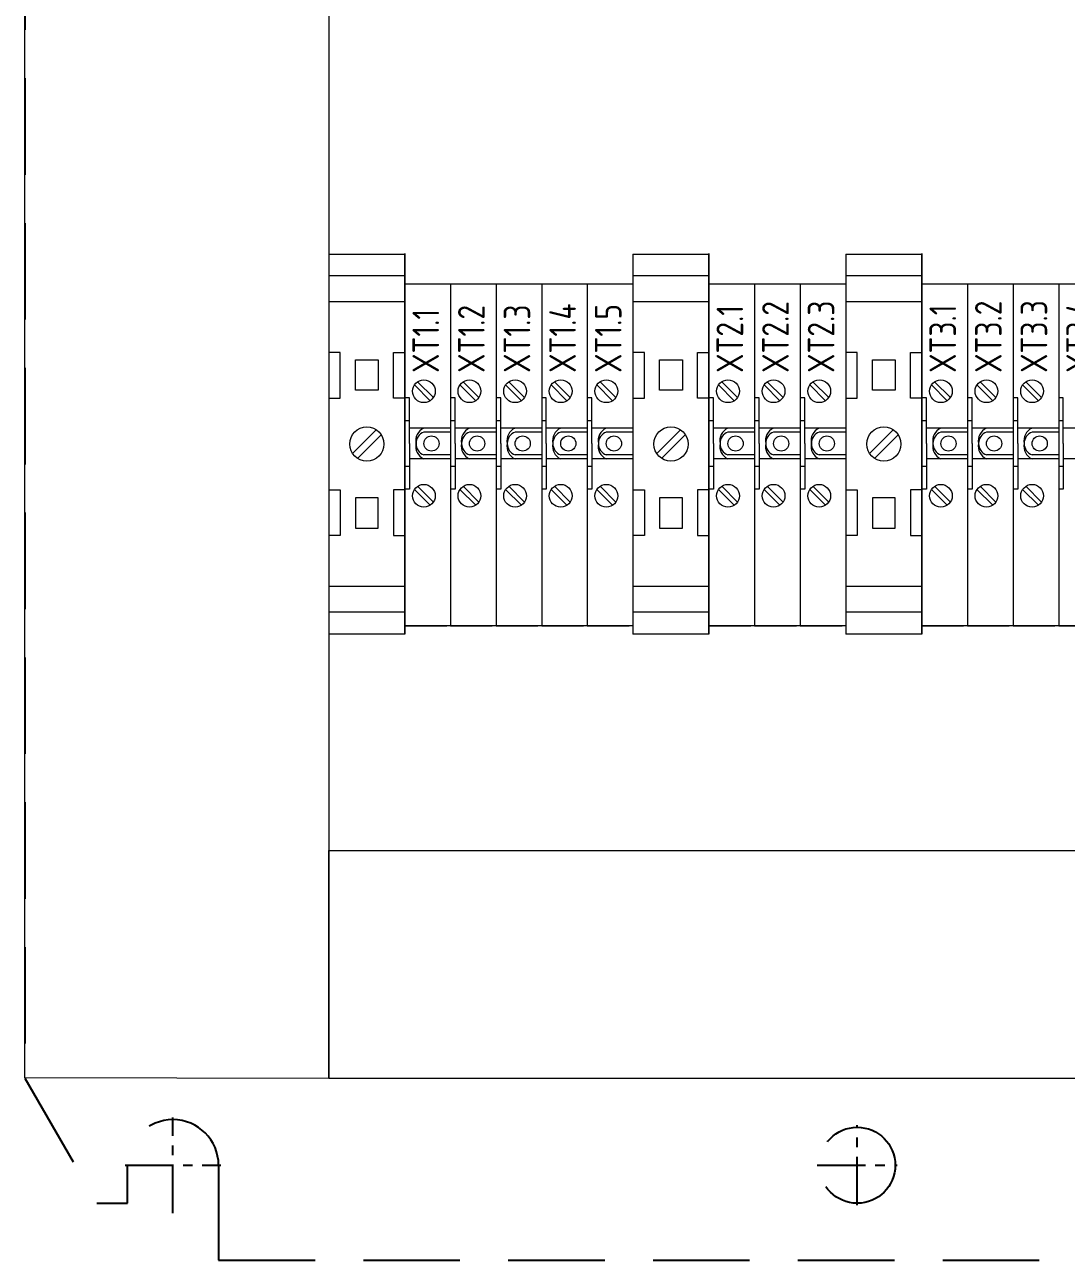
# Model space of a CAD drawing. Header units: millimetres. Extents: x 3520 to 8864, y 403 to 1747.
# Drawn here: x 5585.47 to 5601.91, y 819.82 to 839.32 of the extents above; entities that cross this region are included whole.
import ezdxf

# ---------------------------------------------------------------- set-up
doc = ezdxf.new("R2010")
doc.units = ezdxf.units.MM
doc.linetypes.add('CENTER', pattern=[10.16, 6.35, -1.27, 1.27, -1.27])
doc.linetypes.add('DASHED', pattern=[19.05, 12.7, -6.35])
for name, color, linetype, lineweight in [('AM_7', 7, 'CENTER', 25), ('AM_9', 6, 'DASHED', 25), ('Стерка', 7, 'Continuous', 15)]:
    doc.layers.add(name, color=color, linetype=linetype, lineweight=lineweight)
doc.styles.add('ГОСТ В', font='GOST_0.TTF', dxfattribs={"height": 3.5})

# ---------------------------------------------------------------- blocks, each defined once
blk = doc.blocks.new('1_1058_02_12__2__0_in_AE_1058_500__2__0')
at = {"layer": 'AM_7'}
for p, q in [((-255, 23.7), (-255, 36.3)), ((-165, 24.75), (-165, 35.25)), ((-261.3, 30), (-248.7, 30)), ((-170.25, 30), (-159.75, 30))]:
    blk.add_line(p, q, dxfattribs=at)
at = {"layer": 'AM_9'}
for p, q in [((-274.5, 763.55), (-274.5, 41.45)), ((-274.5, 41.45), (-265, 25)), ((-261, 25), (-261, 30)), ((-249, 30), (-249, 17.5)), ((-265, 25), (-261, 25)), ((-249, 17.5), (249, 17.5))]:
    blk.add_line(p, q, dxfattribs=at)
blk.add_circle((-165, 30), 5, dxfattribs=at)
blk.add_arc((-255, 30), 6, 0, 180, dxfattribs=at)

msp = doc.modelspace()

# ---------------------------------------------------------------- linework, layer by layer
at = {"layer": 'Стерка', "color": 7}
for p, q in [((5590.268, 835.705, 1518.358), (5591.468, 835.705, 1518.358)), ((5590.268, 835.705, 1518.358), (5590.268, 829.705, 1518.358)), ((5591.468, 835.713, 1518.358), (5591.468, 829.713, 1518.358)), ((5591.468, 835.713, 1518.358), (5591.468, 829.713, 1518.358)), ((5591.468, 835.713, 1518.358), (5591.468, 829.713, 1518.358)), ((5591.468, 835.713, 1518.358), (5591.468, 829.713, 1518.358)), ((5591.468, 835.713, 1518.358), (5591.468, 829.713, 1518.358)), ((5591.468, 829.713, 1518.358), (5591.468, 835.713, 1518.358)), ((5591.468, 829.713, 1518.358), (5591.468, 835.713, 1518.358)), ((5591.468, 835.713, 1518.358), (5591.468, 829.713, 1518.358)), ((5591.468, 829.713, 1518.358), (5591.468, 835.713, 1518.358)), ((5591.468, 829.713, 1518.358), (5591.468, 835.713, 1518.358)), ((5591.468, 835.713, 1518.358), (5591.468, 829.713, 1518.358)), ((5591.468, 835.705, 1518.358), (5591.468, 829.705, 1518.358)), ((5591.468, 829.705, 1518.358), (5591.468, 835.705, 1518.358)), ((5591.468, 829.705, 1518.358), (5591.468, 835.705, 1518.358)), ((5591.468, 835.705, 1518.358), (5591.468, 829.705, 1518.358)), ((5591.468, 835.705, 1518.358), (5591.468, 829.705, 1518.358)), ((5595.068, 835.705, 1518.358), (5596.268, 835.705, 1518.358)), ((5595.068, 835.705, 1518.358), (5595.068, 829.705, 1518.358)), ((5596.268, 835.713, 1518.358), (5596.268, 829.713, 1518.358)), ((5596.268, 835.713, 1518.358), (5596.268, 829.713, 1518.358)), ((5596.268, 835.713, 1518.358), (5596.268, 829.713, 1518.358)), ((5596.268, 835.713, 1518.358), (5596.268, 829.713, 1518.358)), ((5596.268, 835.713, 1518.358), (5596.268, 829.713, 1518.358)), ((5596.268, 829.713, 1518.358), (5596.268, 835.713, 1518.358)), ((5596.268, 829.713, 1518.358), (5596.268, 835.713, 1518.358)), ((5596.268, 835.713, 1518.358), (5596.268, 829.713, 1518.358)), ((5596.268, 829.713, 1518.358), (5596.268, 835.713, 1518.358)), ((5596.268, 829.713, 1518.358), (5596.268, 835.713, 1518.358)), ((5596.268, 835.713, 1518.358), (5596.268, 829.713, 1518.358)), ((5596.268, 835.705, 1518.358), (5596.268, 829.705, 1518.358)), ((5596.268, 829.705, 1518.358), (5596.268, 835.705, 1518.358)), ((5596.268, 829.705, 1518.358), (5596.268, 835.705, 1518.358)), ((5596.268, 835.705, 1518.358), (5596.268, 829.705, 1518.358)), ((5596.268, 835.705, 1518.358), (5596.268, 829.705, 1518.358)), ((5598.428, 835.705, 1518.358), (5599.628, 835.705, 1518.358)), ((5598.428, 835.705, 1518.358), (5598.428, 829.705, 1518.358)), ((5599.628, 835.713, 1518.358), (5599.628, 829.713, 1518.358)), ((5599.628, 835.713, 1518.358), (5599.628, 829.713, 1518.358)), ((5599.628, 835.713, 1518.358), (5599.628, 829.713, 1518.358)), ((5599.628, 835.713, 1518.358), (5599.628, 829.713, 1518.358)), ((5599.628, 835.713, 1518.358), (5599.628, 829.713, 1518.358)), ((5599.628, 829.713, 1518.358), (5599.628, 835.713, 1518.358)), ((5599.628, 829.713, 1518.358), (5599.628, 835.713, 1518.358)), ((5599.628, 835.713, 1518.358), (5599.628, 829.713, 1518.358)), ((5599.628, 829.713, 1518.358), (5599.628, 835.713, 1518.358)), ((5599.628, 829.713, 1518.358), (5599.628, 835.713, 1518.358)), ((5599.628, 835.713, 1518.358), (5599.628, 829.713, 1518.358)), ((5599.628, 835.705, 1518.358), (5599.628, 829.705, 1518.358)), ((5599.628, 829.705, 1518.358), (5599.628, 835.705, 1518.358)), ((5599.628, 829.705, 1518.358), (5599.628, 835.705, 1518.358)), ((5599.628, 835.705, 1518.358), (5599.628, 829.705, 1518.358)), ((5599.628, 835.705, 1518.358), (5599.628, 829.705, 1518.358)), ((5591.468, 835.413, 1518.358), (5591.468, 830.013, 1518.358)), ((5591.468, 835.413, 1518.358), (5591.468, 830.013, 1518.358)), ((5596.268, 835.413, 1518.358), (5596.268, 830.013, 1518.358)), ((5596.268, 835.413, 1518.358), (5596.268, 830.013, 1518.358)), ((5599.628, 835.413, 1518.358), (5599.628, 830.013, 1518.358)), ((5599.628, 835.413, 1518.358), (5599.628, 830.013, 1518.358)), ((5591.468, 835.359, 1518.358), (5590.268, 835.359, 1518.358)), ((5591.468, 835.405, 1518.358), (5591.468, 830.005, 1518.358)), ((5591.468, 835.405, 1518.358), (5591.468, 830.005, 1518.358)), ((5591.468, 835.233, 1518.358), (5591.468, 830.193, 1518.358)), ((5591.468, 835.233, 1518.358), (5591.468, 830.193, 1518.358)), ((5591.468, 835.233, 1518.358), (5591.468, 829.833, 1518.358)), ((5591.468, 835.233, 1518.358), (5591.468, 829.833, 1518.358)), ((5591.468, 835.233, 1518.358), (5592.188, 835.233, 1518.358)), ((5592.188, 835.233, 1518.358), (5592.188, 829.833, 1518.358)), ((5592.188, 835.233, 1518.358), (5592.188, 829.833, 1518.358)), ((5592.188, 835.233, 1518.358), (5592.188, 829.833, 1518.358)), ((5592.188, 835.233, 1518.358), (5592.188, 829.833, 1518.358)), ((5592.188, 835.233, 1518.358), (5592.908, 835.233, 1518.358)), ((5592.908, 835.233, 1518.358), (5592.908, 829.833, 1518.358)), ((5592.908, 835.233, 1518.358), (5592.908, 829.833, 1518.358)), ((5592.908, 835.233, 1518.358), (5592.908, 829.833, 1518.358)), ((5592.908, 835.233, 1518.358), (5592.908, 829.833, 1518.358)), ((5592.908, 835.233, 1518.358), (5593.628, 835.233, 1518.358)), ((5593.628, 835.233, 1518.358), (5593.628, 829.833, 1518.358)), ((5593.628, 835.233, 1518.358), (5593.628, 829.833, 1518.358)), ((5593.628, 835.233, 1518.358), (5593.628, 829.833, 1518.358)), ((5593.628, 835.233, 1518.358), (5593.628, 829.833, 1518.358)), ((5593.628, 835.233, 1518.358), (5594.348, 835.233, 1518.358)), ((5594.348, 835.233, 1518.358), (5594.348, 829.833, 1518.358)), ((5594.348, 835.233, 1518.358), (5594.348, 829.833, 1518.358)), ((5594.348, 835.233, 1518.358), (5594.348, 829.833, 1518.358)), ((5594.348, 835.233, 1518.358), (5594.348, 829.833, 1518.358)), ((5594.348, 835.233, 1518.358), (5595.068, 835.233, 1518.358)), ((5596.268, 835.359, 1518.358), (5595.068, 835.359, 1518.358)), ((5595.068, 835.233, 1518.358), (5595.068, 829.833, 1518.358)), ((5595.068, 835.233, 1518.358), (5595.068, 829.833, 1518.358)), ((5596.268, 835.405, 1518.358), (5596.268, 830.005, 1518.358)), ((5596.268, 835.405, 1518.358), (5596.268, 830.005, 1518.358)), ((5596.268, 835.233, 1518.358), (5596.268, 830.193, 1518.358)), ((5596.268, 835.233, 1518.358), (5596.268, 830.193, 1518.358)), ((5596.268, 835.233, 1518.358), (5596.268, 829.833, 1518.358)), ((5596.268, 835.233, 1518.358), (5596.268, 829.833, 1518.358)), ((5596.268, 835.233, 1518.358), (5596.988, 835.233, 1518.358)), ((5596.988, 835.233, 1518.358), (5596.988, 829.833, 1518.358)), ((5596.988, 835.233, 1518.358), (5596.988, 829.833, 1518.358)), ((5596.988, 835.233, 1518.358), (5596.988, 829.833, 1518.358)), ((5596.988, 835.233, 1518.358), (5596.988, 829.833, 1518.358)), ((5596.988, 835.233, 1518.358), (5597.708, 835.233, 1518.358)), ((5597.708, 835.233, 1518.358), (5597.708, 829.833, 1518.358)), ((5597.708, 835.233, 1518.358), (5597.708, 829.833, 1518.358)), ((5597.708, 835.233, 1518.358), (5597.708, 829.833, 1518.358)), ((5597.708, 835.233, 1518.358), (5597.708, 829.833, 1518.358)), ((5597.708, 835.233, 1518.358), (5598.428, 835.233, 1518.358)), ((5599.628, 835.359, 1518.358), (5598.428, 835.359, 1518.358)), ((5598.428, 835.233, 1518.358), (5598.428, 829.833, 1518.358)), ((5598.428, 835.233, 1518.358), (5598.428, 829.833, 1518.358)), ((5599.628, 835.405, 1518.358), (5599.628, 830.005, 1518.358)), ((5599.628, 835.405, 1518.358), (5599.628, 830.005, 1518.358)), ((5599.628, 835.233, 1518.358), (5599.628, 830.193, 1518.358)), ((5599.628, 835.233, 1518.358), (5599.628, 830.193, 1518.358)), ((5599.628, 835.233, 1518.358), (5599.628, 829.833, 1518.358)), ((5599.628, 835.233, 1518.358), (5599.628, 829.833, 1518.358)), ((5599.628, 835.233, 1518.358), (5600.348, 835.233, 1518.358)), ((5600.348, 835.233, 1518.358), (5600.348, 829.833, 1518.358)), ((5600.348, 835.233, 1518.358), (5600.348, 829.833, 1518.358)), ((5600.348, 835.233, 1518.358), (5600.348, 829.833, 1518.358)), ((5600.348, 835.233, 1518.358), (5600.348, 829.833, 1518.358)), ((5600.348, 835.233, 1518.358), (5601.068, 835.233, 1518.358)), ((5601.068, 835.233, 1518.358), (5601.068, 829.833, 1518.358)), ((5601.068, 835.233, 1518.358), (5601.068, 829.833, 1518.358)), ((5601.068, 835.233, 1518.358), (5601.068, 829.833, 1518.358)), ((5601.068, 835.233, 1518.358), (5601.068, 829.833, 1518.358)), ((5601.068, 835.233, 1518.358), (5601.788, 835.233, 1518.358)), ((5601.788, 835.233, 1518.358), (5601.788, 829.833, 1518.358)), ((5601.788, 835.233, 1518.358), (5601.788, 829.833, 1518.358)), ((5601.788, 835.233, 1518.358), (5601.788, 829.833, 1518.358)), ((5601.788, 835.233, 1518.358), (5601.788, 829.833, 1518.358)), ((5601.788, 835.233, 1518.358), (5602.508, 835.233, 1518.358)), ((5591.468, 834.951, 1518.358), (5590.268, 834.951, 1518.358)), ((5596.268, 834.951, 1518.358), (5595.068, 834.951, 1518.358)), ((5599.628, 834.951, 1518.358), (5598.428, 834.951, 1518.358)), ((5591.468, 834.813, 1518.358), (5591.468, 830.613, 1518.358)), ((5591.468, 834.813, 1518.358), (5591.468, 830.613, 1518.358)), ((5591.468, 834.805, 1518.358), (5591.468, 830.605, 1518.358)), ((5591.468, 834.805, 1518.358), (5591.468, 830.605, 1518.358)), ((5591.468, 834.805, 1518.358), (5591.468, 830.605, 1518.358)), ((5596.268, 834.813, 1518.358), (5596.268, 830.613, 1518.358)), ((5596.268, 834.813, 1518.358), (5596.268, 830.613, 1518.358)), ((5596.268, 834.805, 1518.358), (5596.268, 830.605, 1518.358)), ((5596.268, 834.805, 1518.358), (5596.268, 830.605, 1518.358)), ((5596.268, 834.805, 1518.358), (5596.268, 830.605, 1518.358)), ((5599.628, 834.813, 1518.358), (5599.628, 830.613, 1518.358)), ((5599.628, 834.813, 1518.358), (5599.628, 830.613, 1518.358)), ((5599.628, 834.805, 1518.358), (5599.628, 830.605, 1518.358)), ((5599.628, 834.805, 1518.358), (5599.628, 830.605, 1518.358)), ((5599.628, 834.805, 1518.358), (5599.628, 830.605, 1518.358)), ((5590.448, 834.148, 1518.358), (5590.268, 834.148, 1518.358)), ((5590.448, 833.428, 1518.358), (5590.448, 834.148, 1518.358)), ((5591.288, 833.428, 1518.358), (5591.288, 834.148, 1518.358)), ((5591.288, 834.148, 1518.358), (5591.468, 834.148, 1518.358)), ((5591.468, 830.013, 1518.358), (5591.468, 834.213, 1518.358)), ((5591.468, 830.013, 1518.358), (5591.468, 834.213, 1518.358)), ((5591.468, 830.005, 1518.358), (5591.468, 834.205, 1518.358)), ((5591.468, 830.005, 1518.358), (5591.468, 834.205, 1518.358)), ((5591.468, 830.005, 1518.358), (5591.468, 834.205, 1518.358)), ((5595.248, 834.148, 1518.358), (5595.068, 834.148, 1518.358)), ((5595.248, 833.428, 1518.358), (5595.248, 834.148, 1518.358)), ((5596.088, 833.428, 1518.358), (5596.088, 834.148, 1518.358)), ((5596.088, 834.148, 1518.358), (5596.268, 834.148, 1518.358)), ((5596.268, 830.013, 1518.358), (5596.268, 834.213, 1518.358)), ((5596.268, 830.013, 1518.358), (5596.268, 834.213, 1518.358)), ((5596.268, 830.005, 1518.358), (5596.268, 834.205, 1518.358)), ((5596.268, 830.005, 1518.358), (5596.268, 834.205, 1518.358)), ((5596.268, 830.005, 1518.358), (5596.268, 834.205, 1518.358)), ((5598.608, 834.148, 1518.358), (5598.428, 834.148, 1518.358)), ((5598.608, 833.428, 1518.358), (5598.608, 834.148, 1518.358)), ((5599.448, 833.428, 1518.358), (5599.448, 834.148, 1518.358)), ((5599.448, 834.148, 1518.358), (5599.628, 834.148, 1518.358)), ((5599.628, 830.013, 1518.358), (5599.628, 834.213, 1518.358)), ((5599.628, 830.013, 1518.358), (5599.628, 834.213, 1518.358)), ((5599.628, 830.005, 1518.358), (5599.628, 834.205, 1518.358)), ((5599.628, 830.005, 1518.358), (5599.628, 834.205, 1518.358)), ((5599.628, 830.005, 1518.358), (5599.628, 834.205, 1518.358)), ((5590.688, 833.554, 1518.358), (5590.688, 834.034, 1518.358)), ((5590.688, 834.034, 1518.358), (5590.868, 834.034, 1518.358)), ((5590.868, 834.034, 1518.358), (5591.048, 834.034, 1518.358)), ((5591.048, 834.034, 1518.358), (5591.048, 833.554, 1518.358)), ((5595.488, 833.554, 1518.358), (5595.488, 834.034, 1518.358)), ((5595.488, 834.034, 1518.358), (5595.668, 834.034, 1518.358)), ((5595.668, 834.034, 1518.358), (5595.848, 834.034, 1518.358)), ((5595.848, 834.034, 1518.358), (5595.848, 833.554, 1518.358)), ((5598.848, 833.554, 1518.358), (5598.848, 834.034, 1518.358)), ((5598.848, 834.034, 1518.358), (5599.028, 834.034, 1518.358)), ((5599.028, 834.034, 1518.358), (5599.208, 834.034, 1518.358)), ((5599.208, 834.034, 1518.358), (5599.208, 833.554, 1518.358)), ((5591.669, 833.689, 1518.358), (5591.918, 833.439, 1518.358)), ((5592.389, 833.689, 1518.358), (5592.638, 833.439, 1518.358)), ((5593.109, 833.689, 1518.358), (5593.358, 833.439, 1518.358)), ((5593.829, 833.689, 1518.358), (5594.078, 833.439, 1518.358)), ((5594.549, 833.689, 1518.358), (5594.798, 833.439, 1518.358)), ((5596.469, 833.689, 1518.358), (5596.718, 833.439, 1518.358)), ((5597.189, 833.689, 1518.358), (5597.438, 833.439, 1518.358)), ((5597.909, 833.689, 1518.358), (5598.158, 833.439, 1518.358)), ((5599.829, 833.689, 1518.358), (5600.078, 833.439, 1518.358)), ((5600.549, 833.689, 1518.358), (5600.798, 833.439, 1518.358)), ((5601.269, 833.689, 1518.358), (5601.518, 833.439, 1518.358)), ((5591.048, 833.554, 1518.358), (5590.688, 833.554, 1518.358)), ((5591.618, 833.638, 1518.358), (5591.867, 833.388, 1518.358)), ((5592.338, 833.638, 1518.358), (5592.587, 833.388, 1518.358)), ((5593.058, 833.638, 1518.358), (5593.307, 833.388, 1518.358)), ((5593.778, 833.638, 1518.358), (5594.027, 833.388, 1518.358)), ((5594.498, 833.638, 1518.358), (5594.747, 833.388, 1518.358)), ((5595.848, 833.554, 1518.358), (5595.488, 833.554, 1518.358)), ((5596.418, 833.638, 1518.358), (5596.667, 833.388, 1518.358)), ((5597.138, 833.638, 1518.358), (5597.387, 833.388, 1518.358)), ((5597.858, 833.638, 1518.358), (5598.107, 833.388, 1518.358)), ((5599.208, 833.554, 1518.358), (5598.848, 833.554, 1518.358)), ((5599.778, 833.638, 1518.358), (5600.027, 833.388, 1518.358)), ((5600.498, 833.638, 1518.358), (5600.747, 833.388, 1518.358)), ((5601.218, 833.638, 1518.358), (5601.467, 833.388, 1518.358)), ((5590.268, 833.428, 1518.358), (5590.448, 833.428, 1518.358)), ((5591.468, 833.428, 1518.358), (5591.288, 833.428, 1518.358)), ((5591.541, 833.433, 1518.358), (5591.468, 833.433, 1518.358)), ((5591.468, 832.113, 1518.358), (5591.468, 833.313, 1518.358)), ((5591.468, 832.113, 1518.358), (5591.468, 833.313, 1518.358)), ((5591.468, 832.105, 1518.358), (5591.468, 833.305, 1518.358)), ((5591.468, 832.105, 1518.358), (5591.468, 833.305, 1518.358)), ((5591.468, 832.105, 1518.358), (5591.468, 833.305, 1518.358)), ((5591.541, 833.073, 1518.358), (5591.541, 833.433, 1518.358)), ((5592.261, 833.433, 1518.358), (5592.188, 833.433, 1518.358)), ((5592.261, 833.073, 1518.358), (5592.261, 833.433, 1518.358)), ((5592.981, 833.433, 1518.358), (5592.908, 833.433, 1518.358)), ((5592.981, 833.073, 1518.358), (5592.981, 833.433, 1518.358)), ((5593.701, 833.433, 1518.358), (5593.628, 833.433, 1518.358)), ((5593.701, 833.073, 1518.358), (5593.701, 833.433, 1518.358)), ((5594.421, 833.433, 1518.358), (5594.348, 833.433, 1518.358)), ((5594.421, 833.073, 1518.358), (5594.421, 833.433, 1518.358)), ((5595.068, 833.428, 1518.358), (5595.248, 833.428, 1518.358)), ((5596.268, 833.428, 1518.358), (5596.088, 833.428, 1518.358)), ((5596.341, 833.433, 1518.358), (5596.268, 833.433, 1518.358)), ((5596.268, 832.113, 1518.358), (5596.268, 833.313, 1518.358)), ((5596.268, 832.113, 1518.358), (5596.268, 833.313, 1518.358)), ((5596.268, 832.105, 1518.358), (5596.268, 833.305, 1518.358)), ((5596.268, 832.105, 1518.358), (5596.268, 833.305, 1518.358)), ((5596.268, 832.105, 1518.358), (5596.268, 833.305, 1518.358)), ((5596.341, 833.073, 1518.358), (5596.341, 833.433, 1518.358)), ((5597.061, 833.433, 1518.358), (5596.988, 833.433, 1518.358)), ((5597.061, 833.073, 1518.358), (5597.061, 833.433, 1518.358)), ((5597.781, 833.433, 1518.358), (5597.708, 833.433, 1518.358)), ((5597.781, 833.073, 1518.358), (5597.781, 833.433, 1518.358)), ((5598.428, 833.428, 1518.358), (5598.608, 833.428, 1518.358)), ((5599.628, 833.428, 1518.358), (5599.448, 833.428, 1518.358)), ((5599.701, 833.433, 1518.358), (5599.628, 833.433, 1518.358)), ((5599.628, 832.113, 1518.358), (5599.628, 833.313, 1518.358)), ((5599.628, 832.113, 1518.358), (5599.628, 833.313, 1518.358)), ((5599.628, 832.105, 1518.358), (5599.628, 833.305, 1518.358)), ((5599.628, 832.105, 1518.358), (5599.628, 833.305, 1518.358)), ((5599.628, 832.105, 1518.358), (5599.628, 833.305, 1518.358)), ((5599.701, 833.073, 1518.358), (5599.701, 833.433, 1518.358)), ((5600.421, 833.433, 1518.358), (5600.348, 833.433, 1518.358)), ((5600.421, 833.073, 1518.358), (5600.421, 833.433, 1518.358)), ((5601.141, 833.433, 1518.358), (5601.068, 833.433, 1518.358)), ((5601.141, 833.073, 1518.358), (5601.141, 833.433, 1518.358)), ((5601.861, 833.433, 1518.358), (5601.788, 833.433, 1518.358)), ((5601.861, 833.073, 1518.358), (5601.861, 833.433, 1518.358)), ((5591.541, 833.073, 1518.358), (5591.468, 833.073, 1518.358)), ((5591.541, 832.713, 1518.358), (5591.541, 833.073, 1518.358)), ((5592.261, 833.073, 1518.358), (5592.188, 833.073, 1518.358)), ((5592.261, 832.713, 1518.358), (5592.261, 833.073, 1518.358)), ((5592.981, 833.073, 1518.358), (5592.908, 833.073, 1518.358)), ((5592.981, 832.713, 1518.358), (5592.981, 833.073, 1518.358)), ((5593.701, 833.073, 1518.358), (5593.628, 833.073, 1518.358)), ((5593.701, 832.713, 1518.358), (5593.701, 833.073, 1518.358)), ((5594.421, 833.073, 1518.358), (5594.348, 833.073, 1518.358)), ((5594.421, 832.713, 1518.358), (5594.421, 833.073, 1518.358)), ((5596.341, 833.073, 1518.358), (5596.268, 833.073, 1518.358)), ((5596.341, 832.713, 1518.358), (5596.341, 833.073, 1518.358)), ((5597.061, 833.073, 1518.358), (5596.988, 833.073, 1518.358)), ((5597.061, 832.713, 1518.358), (5597.061, 833.073, 1518.358)), ((5597.781, 833.073, 1518.358), (5597.708, 833.073, 1518.358)), ((5597.781, 832.713, 1518.358), (5597.781, 833.073, 1518.358)), ((5599.701, 833.073, 1518.358), (5599.628, 833.073, 1518.358)), ((5599.701, 832.713, 1518.358), (5599.701, 833.073, 1518.358)), ((5600.421, 833.073, 1518.358), (5600.348, 833.073, 1518.358)), ((5600.421, 832.713, 1518.358), (5600.421, 833.073, 1518.358)), ((5601.141, 833.073, 1518.358), (5601.068, 833.073, 1518.358)), ((5601.141, 832.713, 1518.358), (5601.141, 833.073, 1518.358)), ((5601.861, 833.073, 1518.358), (5601.788, 833.073, 1518.358)), ((5601.861, 832.713, 1518.358), (5601.861, 833.073, 1518.358)), ((5590.643, 832.556, 1518.358), (5591.017, 832.93, 1518.358)), ((5592.188, 832.958, 1518.358), (5591.541, 832.958, 1518.358)), ((5592.188, 832.893, 1518.358), (5591.768, 832.893, 1518.358)), ((5592.908, 832.958, 1518.358), (5592.261, 832.958, 1518.358)), ((5592.908, 832.893, 1518.358), (5592.488, 832.893, 1518.358)), ((5593.628, 832.958, 1518.358), (5592.981, 832.958, 1518.358)), ((5593.628, 832.893, 1518.358), (5593.208, 832.893, 1518.358)), ((5594.348, 832.958, 1518.358), (5593.701, 832.958, 1518.358)), ((5594.348, 832.893, 1518.358), (5593.928, 832.893, 1518.358)), ((5595.068, 832.958, 1518.358), (5594.421, 832.958, 1518.358)), ((5595.068, 832.893, 1518.358), (5594.648, 832.893, 1518.358)), ((5595.443, 832.556, 1518.358), (5595.817, 832.93, 1518.358)), ((5596.988, 832.958, 1518.358), (5596.341, 832.958, 1518.358)), ((5596.988, 832.893, 1518.358), (5596.568, 832.893, 1518.358)), ((5597.708, 832.958, 1518.358), (5597.061, 832.958, 1518.358)), ((5597.708, 832.893, 1518.358), (5597.288, 832.893, 1518.358)), ((5598.428, 832.958, 1518.358), (5597.781, 832.958, 1518.358)), ((5598.428, 832.893, 1518.358), (5598.008, 832.893, 1518.358)), ((5598.803, 832.556, 1518.358), (5599.177, 832.93, 1518.358)), ((5600.348, 832.958, 1518.358), (5599.701, 832.958, 1518.358)), ((5600.348, 832.893, 1518.358), (5599.928, 832.893, 1518.358)), ((5601.068, 832.958, 1518.358), (5600.421, 832.958, 1518.358)), ((5601.068, 832.893, 1518.358), (5600.648, 832.893, 1518.358)), ((5601.788, 832.958, 1518.358), (5601.141, 832.958, 1518.358)), ((5601.788, 832.893, 1518.358), (5601.368, 832.893, 1518.358)), ((5602.508, 832.958, 1518.358), (5601.861, 832.958, 1518.358)), ((5590.719, 832.479, 1518.358), (5591.093, 832.853, 1518.358)), ((5591.468, 832.713, 1518.358), (5591.468, 831.513, 1518.358)), ((5591.468, 832.713, 1518.358), (5591.468, 831.513, 1518.358)), ((5591.468, 832.705, 1518.358), (5591.468, 831.505, 1518.358)), ((5591.468, 832.705, 1518.358), (5591.468, 831.505, 1518.358)), ((5591.468, 832.705, 1518.358), (5591.468, 831.505, 1518.358)), ((5591.541, 832.713, 1518.358), (5591.541, 832.353, 1518.358)), ((5592.261, 832.713, 1518.358), (5592.261, 832.353, 1518.358)), ((5592.981, 832.713, 1518.358), (5592.981, 832.353, 1518.358)), ((5593.701, 832.713, 1518.358), (5593.701, 832.353, 1518.358)), ((5594.421, 832.713, 1518.358), (5594.421, 832.353, 1518.358)), ((5595.519, 832.479, 1518.358), (5595.893, 832.853, 1518.358)), ((5596.268, 832.713, 1518.358), (5596.268, 831.513, 1518.358)), ((5596.268, 832.713, 1518.358), (5596.268, 831.513, 1518.358)), ((5596.268, 832.705, 1518.358), (5596.268, 831.505, 1518.358)), ((5596.268, 832.705, 1518.358), (5596.268, 831.505, 1518.358)), ((5596.268, 832.705, 1518.358), (5596.268, 831.505, 1518.358)), ((5596.341, 832.713, 1518.358), (5596.341, 832.353, 1518.358)), ((5597.061, 832.713, 1518.358), (5597.061, 832.353, 1518.358)), ((5597.781, 832.713, 1518.358), (5597.781, 832.353, 1518.358)), ((5598.879, 832.479, 1518.358), (5599.253, 832.853, 1518.358)), ((5599.628, 832.713, 1518.358), (5599.628, 831.513, 1518.358)), ((5599.628, 832.713, 1518.358), (5599.628, 831.513, 1518.358)), ((5599.628, 832.705, 1518.358), (5599.628, 831.505, 1518.358)), ((5599.628, 832.705, 1518.358), (5599.628, 831.505, 1518.358)), ((5599.628, 832.705, 1518.358), (5599.628, 831.505, 1518.358)), ((5599.701, 832.713, 1518.358), (5599.701, 832.353, 1518.358)), ((5600.421, 832.713, 1518.358), (5600.421, 832.353, 1518.358)), ((5601.141, 832.713, 1518.358), (5601.141, 832.353, 1518.358)), ((5601.861, 832.713, 1518.358), (5601.861, 832.353, 1518.358)), ((5592.188, 832.533, 1518.358), (5591.768, 832.533, 1518.358)), ((5592.908, 832.533, 1518.358), (5592.488, 832.533, 1518.358)), ((5593.628, 832.533, 1518.358), (5593.208, 832.533, 1518.358)), ((5594.348, 832.533, 1518.358), (5593.928, 832.533, 1518.358)), ((5595.068, 832.533, 1518.358), (5594.648, 832.533, 1518.358)), ((5596.988, 832.533, 1518.358), (5596.568, 832.533, 1518.358)), ((5597.708, 832.533, 1518.358), (5597.288, 832.533, 1518.358)), ((5598.428, 832.533, 1518.358), (5598.008, 832.533, 1518.358)), ((5600.348, 832.533, 1518.358), (5599.928, 832.533, 1518.358)), ((5601.068, 832.533, 1518.358), (5600.648, 832.533, 1518.358)), ((5601.788, 832.533, 1518.358), (5601.368, 832.533, 1518.358)), ((5591.541, 832.353, 1518.358), (5591.468, 832.353, 1518.358)), ((5592.188, 832.469, 1518.358), (5591.541, 832.469, 1518.358)), ((5591.541, 832.353, 1518.358), (5591.541, 831.993, 1518.358)), ((5592.261, 832.353, 1518.358), (5592.188, 832.353, 1518.358)), ((5592.908, 832.469, 1518.358), (5592.261, 832.469, 1518.358)), ((5592.261, 832.353, 1518.358), (5592.261, 831.993, 1518.358)), ((5592.981, 832.353, 1518.358), (5592.908, 832.353, 1518.358)), ((5593.628, 832.469, 1518.358), (5592.981, 832.469, 1518.358)), ((5592.981, 832.353, 1518.358), (5592.981, 831.993, 1518.358)), ((5593.701, 832.353, 1518.358), (5593.628, 832.353, 1518.358)), ((5594.348, 832.469, 1518.358), (5593.701, 832.469, 1518.358)), ((5593.701, 832.353, 1518.358), (5593.701, 831.993, 1518.358)), ((5594.421, 832.353, 1518.358), (5594.348, 832.353, 1518.358)), ((5595.068, 832.469, 1518.358), (5594.421, 832.469, 1518.358)), ((5594.421, 832.353, 1518.358), (5594.421, 831.993, 1518.358)), ((5596.341, 832.353, 1518.358), (5596.268, 832.353, 1518.358)), ((5596.988, 832.469, 1518.358), (5596.341, 832.469, 1518.358)), ((5596.341, 832.353, 1518.358), (5596.341, 831.993, 1518.358)), ((5597.061, 832.353, 1518.358), (5596.988, 832.353, 1518.358)), ((5597.708, 832.469, 1518.358), (5597.061, 832.469, 1518.358)), ((5597.061, 832.353, 1518.358), (5597.061, 831.993, 1518.358)), ((5597.781, 832.353, 1518.358), (5597.708, 832.353, 1518.358)), ((5598.428, 832.469, 1518.358), (5597.781, 832.469, 1518.358)), ((5597.781, 832.353, 1518.358), (5597.781, 831.993, 1518.358)), ((5599.701, 832.353, 1518.358), (5599.628, 832.353, 1518.358)), ((5600.348, 832.469, 1518.358), (5599.701, 832.469, 1518.358)), ((5599.701, 832.353, 1518.358), (5599.701, 831.993, 1518.358)), ((5600.421, 832.353, 1518.358), (5600.348, 832.353, 1518.358)), ((5601.068, 832.469, 1518.358), (5600.421, 832.469, 1518.358)), ((5600.421, 832.353, 1518.358), (5600.421, 831.993, 1518.358)), ((5601.141, 832.353, 1518.358), (5601.068, 832.353, 1518.358)), ((5601.788, 832.469, 1518.358), (5601.141, 832.469, 1518.358)), ((5601.141, 832.353, 1518.358), (5601.141, 831.993, 1518.358)), ((5601.861, 832.353, 1518.358), (5601.788, 832.353, 1518.358)), ((5602.508, 832.469, 1518.358), (5601.861, 832.469, 1518.358)), ((5601.861, 832.353, 1518.358), (5601.861, 831.993, 1518.358)), ((5590.268, 831.981, 1518.358), (5590.448, 831.981, 1518.358)), ((5590.448, 831.981, 1518.358), (5590.448, 831.261, 1518.358)), ((5591.468, 831.981, 1518.358), (5591.288, 831.981, 1518.358)), ((5591.288, 831.981, 1518.358), (5591.288, 831.261, 1518.358)), ((5591.541, 831.993, 1518.358), (5591.468, 831.993, 1518.358)), ((5591.867, 831.738, 1518.358), (5591.618, 831.988, 1518.358)), ((5591.918, 831.789, 1518.358), (5591.669, 832.039, 1518.358)), ((5592.261, 831.993, 1518.358), (5592.188, 831.993, 1518.358)), ((5592.587, 831.738, 1518.358), (5592.338, 831.988, 1518.358)), ((5592.638, 831.789, 1518.358), (5592.389, 832.039, 1518.358)), ((5592.981, 831.993, 1518.358), (5592.908, 831.993, 1518.358)), ((5593.307, 831.738, 1518.358), (5593.058, 831.988, 1518.358)), ((5593.358, 831.789, 1518.358), (5593.109, 832.039, 1518.358)), ((5593.701, 831.993, 1518.358), (5593.628, 831.993, 1518.358)), ((5594.027, 831.738, 1518.358), (5593.778, 831.988, 1518.358)), ((5594.078, 831.789, 1518.358), (5593.829, 832.039, 1518.358)), ((5594.421, 831.993, 1518.358), (5594.348, 831.993, 1518.358)), ((5594.747, 831.738, 1518.358), (5594.498, 831.988, 1518.358)), ((5594.798, 831.789, 1518.358), (5594.549, 832.039, 1518.358)), ((5595.068, 831.981, 1518.358), (5595.248, 831.981, 1518.358)), ((5595.248, 831.981, 1518.358), (5595.248, 831.261, 1518.358)), ((5596.268, 831.981, 1518.358), (5596.088, 831.981, 1518.358)), ((5596.088, 831.981, 1518.358), (5596.088, 831.261, 1518.358)), ((5596.341, 831.993, 1518.358), (5596.268, 831.993, 1518.358)), ((5596.667, 831.738, 1518.358), (5596.418, 831.988, 1518.358)), ((5596.718, 831.789, 1518.358), (5596.469, 832.039, 1518.358)), ((5597.061, 831.993, 1518.358), (5596.988, 831.993, 1518.358)), ((5597.387, 831.738, 1518.358), (5597.138, 831.988, 1518.358)), ((5597.438, 831.789, 1518.358), (5597.189, 832.039, 1518.358)), ((5597.781, 831.993, 1518.358), (5597.708, 831.993, 1518.358)), ((5598.107, 831.738, 1518.358), (5597.858, 831.988, 1518.358)), ((5598.158, 831.789, 1518.358), (5597.909, 832.039, 1518.358)), ((5598.428, 831.981, 1518.358), (5598.608, 831.981, 1518.358)), ((5598.608, 831.981, 1518.358), (5598.608, 831.261, 1518.358)), ((5599.628, 831.981, 1518.358), (5599.448, 831.981, 1518.358)), ((5599.448, 831.981, 1518.358), (5599.448, 831.261, 1518.358)), ((5599.701, 831.993, 1518.358), (5599.628, 831.993, 1518.358)), ((5600.027, 831.738, 1518.358), (5599.778, 831.988, 1518.358)), ((5600.078, 831.789, 1518.358), (5599.829, 832.039, 1518.358)), ((5600.421, 831.993, 1518.358), (5600.348, 831.993, 1518.358)), ((5600.747, 831.738, 1518.358), (5600.498, 831.988, 1518.358)), ((5600.798, 831.789, 1518.358), (5600.549, 832.039, 1518.358)), ((5601.141, 831.993, 1518.358), (5601.068, 831.993, 1518.358)), ((5601.467, 831.738, 1518.358), (5601.218, 831.988, 1518.358)), ((5601.518, 831.789, 1518.358), (5601.269, 832.039, 1518.358)), ((5601.861, 831.993, 1518.358), (5601.788, 831.993, 1518.358)), ((5591.048, 831.855, 1518.358), (5590.688, 831.855, 1518.358)), ((5590.688, 831.855, 1518.358), (5590.688, 831.375, 1518.358)), ((5591.048, 831.375, 1518.358), (5591.048, 831.855, 1518.358)), ((5595.848, 831.855, 1518.358), (5595.488, 831.855, 1518.358)), ((5595.488, 831.855, 1518.358), (5595.488, 831.375, 1518.358)), ((5595.848, 831.375, 1518.358), (5595.848, 831.855, 1518.358)), ((5599.208, 831.855, 1518.358), (5598.848, 831.855, 1518.358)), ((5598.848, 831.855, 1518.358), (5598.848, 831.375, 1518.358)), ((5599.208, 831.375, 1518.358), (5599.208, 831.855, 1518.358)), ((5590.688, 831.375, 1518.358), (5590.868, 831.375, 1518.358)), ((5590.868, 831.375, 1518.358), (5591.048, 831.375, 1518.358)), ((5595.488, 831.375, 1518.358), (5595.668, 831.375, 1518.358)), ((5595.668, 831.375, 1518.358), (5595.848, 831.375, 1518.358)), ((5598.848, 831.375, 1518.358), (5599.028, 831.375, 1518.358)), ((5599.028, 831.375, 1518.358), (5599.208, 831.375, 1518.358)), ((5590.448, 831.261, 1518.358), (5590.268, 831.261, 1518.358)), ((5591.288, 831.261, 1518.358), (5591.468, 831.261, 1518.358)), ((5595.248, 831.261, 1518.358), (5595.068, 831.261, 1518.358)), ((5596.088, 831.261, 1518.358), (5596.268, 831.261, 1518.358)), ((5598.608, 831.261, 1518.358), (5598.428, 831.261, 1518.358)), ((5599.448, 831.261, 1518.358), (5599.628, 831.261, 1518.358)), ((5591.468, 830.458, 1518.358), (5590.268, 830.458, 1518.358)), ((5596.268, 830.458, 1518.358), (5595.068, 830.458, 1518.358)), ((5599.628, 830.458, 1518.358), (5598.428, 830.458, 1518.358)), ((5591.468, 830.05, 1518.358), (5590.268, 830.05, 1518.358)), ((5596.268, 830.05, 1518.358), (5595.068, 830.05, 1518.358)), ((5599.628, 830.05, 1518.358), (5598.428, 830.05, 1518.358)), ((5592.188, 829.833, 1518.358), (5591.468, 829.833, 1518.358)), ((5591.468, 829.833, 1518.358), (5592.128, 829.833, 1518.358)), ((5592.908, 829.833, 1518.358), (5592.188, 829.833, 1518.358)), ((5592.188, 829.833, 1518.358), (5592.848, 829.833, 1518.358)), ((5593.628, 829.833, 1518.358), (5592.908, 829.833, 1518.358)), ((5592.908, 829.833, 1518.358), (5593.568, 829.833, 1518.358)), ((5594.348, 829.833, 1518.358), (5593.628, 829.833, 1518.358)), ((5593.628, 829.833, 1518.358), (5594.288, 829.833, 1518.358)), ((5595.068, 829.833, 1518.358), (5594.348, 829.833, 1518.358)), ((5594.348, 829.833, 1518.358), (5595.008, 829.833, 1518.358)), ((5596.988, 829.833, 1518.358), (5596.268, 829.833, 1518.358)), ((5596.268, 829.833, 1518.358), (5596.928, 829.833, 1518.358)), ((5597.708, 829.833, 1518.358), (5596.988, 829.833, 1518.358)), ((5596.988, 829.833, 1518.358), (5597.648, 829.833, 1518.358)), ((5598.428, 829.833, 1518.358), (5597.708, 829.833, 1518.358)), ((5597.708, 829.833, 1518.358), (5598.368, 829.833, 1518.358)), ((5600.348, 829.833, 1518.358), (5599.628, 829.833, 1518.358)), ((5599.628, 829.833, 1518.358), (5600.288, 829.833, 1518.358)), ((5601.068, 829.833, 1518.358), (5600.348, 829.833, 1518.358)), ((5600.348, 829.833, 1518.358), (5601.008, 829.833, 1518.358)), ((5601.788, 829.833, 1518.358), (5601.068, 829.833, 1518.358)), ((5601.068, 829.833, 1518.358), (5601.728, 829.833, 1518.358)), ((5602.508, 829.833, 1518.358), (5601.788, 829.833, 1518.358)), ((5601.788, 829.833, 1518.358), (5602.448, 829.833, 1518.358)), ((5591.468, 829.705, 1518.358), (5590.268, 829.705, 1518.358)), ((5596.268, 829.705, 1518.358), (5595.068, 829.705, 1518.358)), ((5599.628, 829.705, 1518.358), (5598.428, 829.705, 1518.358))]:
    msp.add_line(p, q, dxfattribs=at)
at = {"layer": 'Стерка', "color": 7, "elevation": 1518.358}
for points in [[(5585.468, 822.7), (5585.468, 909.345), (5590.268, 909.345), (5590.268, 822.688)], [(5646.548, 822.688), (5590.268, 822.688), (5590.268, 826.288), (5646.548, 826.288)]]:
    msp.add_lwpolyline(points, close=True, dxfattribs=at)
at = {"layer": 'Стерка', "color": 7}
for centre, radius in [((5591.768, 833.539, 1518.358), 0.18), ((5592.488, 833.539, 1518.358), 0.18), ((5593.208, 833.539, 1518.358), 0.18), ((5593.928, 833.539, 1518.358), 0.18), ((5594.648, 833.539, 1518.358), 0.18), ((5596.568, 833.539, 1518.358), 0.18), ((5597.288, 833.539, 1518.358), 0.18), ((5598.008, 833.539, 1518.358), 0.18), ((5599.928, 833.539, 1518.358), 0.18), ((5600.648, 833.539, 1518.358), 0.18), ((5601.368, 833.539, 1518.358), 0.18), ((5590.868, 832.705, 1518.358), 0.27), ((5595.668, 832.705, 1518.358), 0.27), ((5599.028, 832.705, 1518.358), 0.27), ((5591.888, 832.713, 1518.358), 0.12), ((5591.888, 832.713, 1518.358), 0.12), ((5592.608, 832.713, 1518.358), 0.12), ((5592.608, 832.713, 1518.358), 0.12), ((5593.328, 832.713, 1518.358), 0.12), ((5593.328, 832.713, 1518.358), 0.12), ((5594.048, 832.713, 1518.358), 0.12), ((5594.048, 832.713, 1518.358), 0.12), ((5594.768, 832.713, 1518.358), 0.12), ((5594.768, 832.713, 1518.358), 0.12), ((5596.688, 832.713, 1518.358), 0.12), ((5596.688, 832.713, 1518.358), 0.12), ((5597.408, 832.713, 1518.358), 0.12), ((5597.408, 832.713, 1518.358), 0.12), ((5598.128, 832.713, 1518.358), 0.12), ((5598.128, 832.713, 1518.358), 0.12), ((5600.048, 832.713, 1518.358), 0.12), ((5600.048, 832.713, 1518.358), 0.12), ((5600.768, 832.713, 1518.358), 0.12), ((5600.768, 832.713, 1518.358), 0.12), ((5601.488, 832.713, 1518.358), 0.12), ((5601.488, 832.713, 1518.358), 0.12), ((5591.768, 831.888, 1518.358), 0.18), ((5592.488, 831.888, 1518.358), 0.18), ((5593.208, 831.888, 1518.358), 0.18), ((5593.928, 831.888, 1518.358), 0.18), ((5594.648, 831.888, 1518.358), 0.18), ((5596.568, 831.888, 1518.358), 0.18), ((5597.288, 831.888, 1518.358), 0.18), ((5598.008, 831.888, 1518.358), 0.18), ((5599.928, 831.888, 1518.358), 0.18), ((5600.648, 831.888, 1518.358), 0.18), ((5601.368, 831.888, 1518.358), 0.18)]:
    msp.add_circle(centre, radius, dxfattribs=at)
for centre, radius, start, end in [((5591.858, 832.758, 1518.358), 0.219, 114.3386, 191.802), ((5591.828, 832.719, 1518.358), 0.184, 108.9686, 181.7422), ((5592.578, 832.758, 1518.358), 0.219, 114.3386, 191.802), ((5592.548, 832.719, 1518.358), 0.184, 108.9686, 181.7422), ((5593.298, 832.758, 1518.358), 0.219, 114.3386, 191.802), ((5593.268, 832.719, 1518.358), 0.184, 108.9686, 181.7422), ((5594.018, 832.758, 1518.358), 0.219, 114.3386, 191.802), ((5593.988, 832.719, 1518.358), 0.184, 108.9686, 181.7422), ((5594.738, 832.758, 1518.358), 0.219, 114.3386, 191.802), ((5594.708, 832.719, 1518.358), 0.184, 108.9686, 181.7422), ((5596.658, 832.758, 1518.358), 0.219, 114.3386, 191.802), ((5596.628, 832.719, 1518.358), 0.184, 108.9686, 181.7422), ((5597.378, 832.758, 1518.358), 0.219, 114.3386, 191.802), ((5597.348, 832.719, 1518.358), 0.184, 108.9686, 181.7422), ((5598.098, 832.758, 1518.358), 0.219, 114.3386, 191.802), ((5598.068, 832.719, 1518.358), 0.184, 108.9686, 181.7422), ((5600.018, 832.758, 1518.358), 0.219, 114.3386, 191.802), ((5599.988, 832.719, 1518.358), 0.184, 108.9686, 181.7422), ((5600.738, 832.758, 1518.358), 0.219, 114.3386, 191.802), ((5600.708, 832.719, 1518.358), 0.184, 108.9686, 181.7422), ((5601.458, 832.758, 1518.358), 0.219, 114.3386, 191.802), ((5601.428, 832.719, 1518.358), 0.184, 108.9686, 181.7422), ((5591.858, 832.669, 1518.358), 0.219, 168.198, 245.6614), ((5591.828, 832.708, 1518.358), 0.184, 178.2578, 251.0314), ((5592.578, 832.669, 1518.358), 0.219, 168.198, 245.6614), ((5592.548, 832.708, 1518.358), 0.184, 178.2578, 251.0314), ((5593.298, 832.669, 1518.358), 0.219, 168.198, 245.6614), ((5593.268, 832.708, 1518.358), 0.184, 178.2578, 251.0314), ((5594.018, 832.669, 1518.358), 0.219, 168.198, 245.6614), ((5593.988, 832.708, 1518.358), 0.184, 178.2578, 251.0314), ((5594.738, 832.669, 1518.358), 0.219, 168.198, 245.6614), ((5594.708, 832.708, 1518.358), 0.184, 178.2578, 251.0314), ((5596.658, 832.669, 1518.358), 0.219, 168.198, 245.6614), ((5596.628, 832.708, 1518.358), 0.184, 178.2578, 251.0314), ((5597.378, 832.669, 1518.358), 0.219, 168.198, 245.6614), ((5597.348, 832.708, 1518.358), 0.184, 178.2578, 251.0314), ((5598.098, 832.669, 1518.358), 0.219, 168.198, 245.6614), ((5598.068, 832.708, 1518.358), 0.184, 178.2578, 251.0314), ((5600.018, 832.669, 1518.358), 0.219, 168.198, 245.6614), ((5599.988, 832.708, 1518.358), 0.184, 178.2578, 251.0314), ((5600.738, 832.669, 1518.358), 0.219, 168.198, 245.6614), ((5600.708, 832.708, 1518.358), 0.184, 178.2578, 251.0314), ((5601.458, 832.669, 1518.358), 0.219, 168.198, 245.6614), ((5601.428, 832.708, 1518.358), 0.184, 178.2578, 251.0314)]:
    msp.add_arc(centre, radius, start, end, dxfattribs=at)

# ---------------------------------------------------------------- block references
at = {"xscale": 0.12, "yscale": 0.12, "zscale": 0.12}
msp.add_blockref('1_1058_02_12__2__0_in_AE_1058_500__2__0', (5618.408, 817.72, 1518.358), dxfattribs=at)

# ---------------------------------------------------------------- texts
at = {"layer": 'Стерка', "color": 7, "char_height": 0.42, "attachment_point": 1, "rotation": 90, "style": 'ГОСТ В'}
for s, insert in [('XT1.2', (5592.308, 833.829, 1518.358)), ('XT1.3', (5593.028, 833.829, 1518.358)), ('XT1.4', (5593.748, 833.829, 1518.358)), ('XT1.5', (5594.468, 833.829, 1518.358)), ('XT2.1', (5596.388, 833.829, 1518.358)), ('XT2.2', (5597.108, 833.829, 1518.358)), ('XT2.3', (5597.828, 833.829, 1518.358)), ('XT3.1', (5599.748, 833.829, 1518.358)), ('XT3.2', (5600.468, 833.829, 1518.358)), ('XT3.3', (5601.188, 833.829, 1518.358)), ('XT3.4', (5601.908, 833.829, 1518.358)), ('XT1.1', (5591.588, 833.829, 1518.358))]:
    msp.add_mtext_dynamic_manual_height_columns(s, width=5, gutter_width=17.5, heights=[0], dxfattribs=dict(at, insert=insert))

doc.saveas('drawing.dxf')
